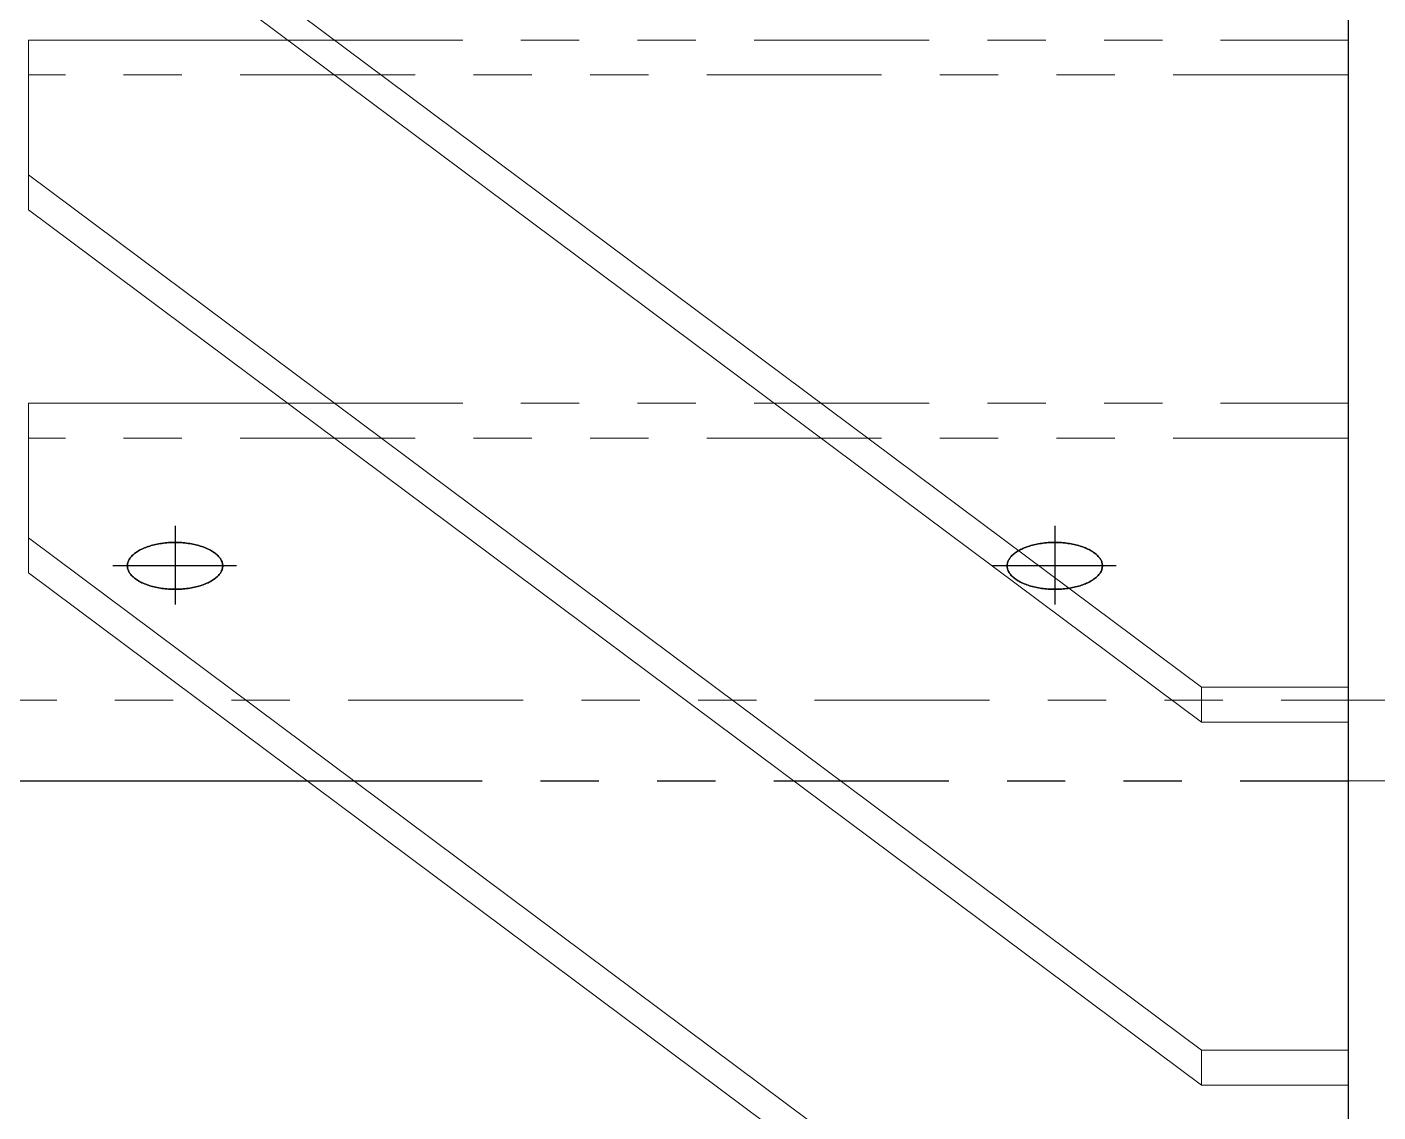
# Model space of a CAD drawing. Header units: millimetres. Extents: x -1604 to 1596, y -1101 to 1107.
# Drawn here: x -1511.6 to -1327.3, y -248.8 to -100.9 of the extents above; entities that cross this region are included whole.
import ezdxf

# ---------------------------------------------------------------- set-up
doc = ezdxf.new("R2010")
doc.units = ezdxf.units.MM
doc.header["$LTSCALE"] = 8
for name, pattern in [('CENTER', [5.716318, 2.485356, -1.242678, 0.745607, -1.242678]), ('DIVIDE', [7.953138, 2.982427, -0.994142, 0.994142, -0.994142, 0.994142, -0.994142]), ('PHANTOM', [7.704603, 2.485356, -1.242678, 0.745607, -1.242678, 0.745607, -1.242678])]:
    doc.linetypes.add(name, pattern=pattern)

# ---------------------------------------------------------------- blocks, each defined once
blk = doc.blocks.new('DC_GROUP_23')
at = {"color": 4, "linetype": 'CENTER'}
for p, q in [((-1371.38, -168.93), (-1371.38, -179.62)), ((-1363, -174.38), (-1379.85, -174.38))]:
    blk.add_line(p, q, dxfattribs=at)
at = {"color": 4, "linetype": 'PHANTOM'}
for p, q in [((-1371.38, -168.93), (-1371.38, -179.62)), ((-1373.81, -171.41), (-1373.6, -171.37)), ((-1373.6, -171.37), (-1373.81, -171.41)), ((-1373.6, -171.37), (-1373.38, -171.34)), ((-1373.38, -171.34), (-1373.6, -171.37)), ((-1373.38, -171.34), (-1373.17, -171.31)), ((-1373.17, -171.31), (-1373.38, -171.34)), ((-1373.17, -171.31), (-1372.95, -171.28)), ((-1372.95, -171.28), (-1373.17, -171.31)), ((-1372.95, -171.28), (-1372.73, -171.25)), ((-1372.73, -171.25), (-1372.95, -171.28)), ((-1372.73, -171.25), (-1372.5, -171.23)), ((-1372.5, -171.23), (-1372.73, -171.25)), ((-1372.5, -171.23), (-1372.28, -171.21)), ((-1372.28, -171.21), (-1372.5, -171.23)), ((-1372.28, -171.21), (-1372.06, -171.2)), ((-1372.06, -171.2), (-1372.28, -171.21)), ((-1372.06, -171.2), (-1371.83, -171.19)), ((-1371.83, -171.19), (-1372.06, -171.2)), ((-1371.83, -171.19), (-1371.6, -171.18)), ((-1371.6, -171.18), (-1371.83, -171.19)), ((-1371.6, -171.18), (-1371.38, -171.18)), ((-1371.38, -171.18), (-1371.6, -171.18)), ((-1371.38, -171.18), (-1371.15, -171.18)), ((-1371.15, -171.18), (-1371.38, -171.18)), ((-1371.15, -171.18), (-1370.92, -171.19)), ((-1370.92, -171.19), (-1371.15, -171.18)), ((-1370.92, -171.19), (-1370.7, -171.2)), ((-1370.7, -171.2), (-1370.92, -171.19)), ((-1370.7, -171.2), (-1370.47, -171.21)), ((-1370.47, -171.21), (-1370.7, -171.2)), ((-1370.47, -171.21), (-1370.25, -171.23)), ((-1370.25, -171.23), (-1370.47, -171.21)), ((-1370.25, -171.23), (-1370.02, -171.25)), ((-1370.02, -171.25), (-1370.25, -171.23)), ((-1370.02, -171.25), (-1369.8, -171.28)), ((-1369.8, -171.28), (-1370.02, -171.25)), ((-1369.8, -171.28), (-1369.58, -171.31)), ((-1369.58, -171.31), (-1369.8, -171.28)), ((-1369.58, -171.31), (-1369.37, -171.34)), ((-1369.37, -171.34), (-1369.58, -171.31)), ((-1369.37, -171.34), (-1369.15, -171.37)), ((-1369.15, -171.37), (-1369.37, -171.34)), ((-1369.15, -171.37), (-1368.94, -171.41)), ((-1368.94, -171.41), (-1369.15, -171.37)), ((-1377.48, -173.28), (-1377.4, -173.18)), ((-1377.4, -173.18), (-1377.48, -173.28)), ((-1377.4, -173.18), (-1377.31, -173.08)), ((-1377.31, -173.08), (-1377.4, -173.18)), ((-1377.31, -173.08), (-1377.22, -172.98)), ((-1377.22, -172.98), (-1377.31, -173.08)), ((-1377.22, -172.98), (-1377.11, -172.88)), ((-1377.11, -172.88), (-1377.22, -172.98)), ((-1377.11, -172.88), (-1377, -172.78)), ((-1377, -172.78), (-1377.11, -172.88)), ((-1377, -172.78), (-1376.89, -172.68)), ((-1376.89, -172.68), (-1377, -172.78)), ((-1376.89, -172.68), (-1376.76, -172.59)), ((-1376.76, -172.59), (-1376.89, -172.68)), ((-1376.76, -172.59), (-1376.63, -172.5)), ((-1376.63, -172.5), (-1376.76, -172.59)), ((-1376.63, -172.5), (-1376.5, -172.41)), ((-1376.5, -172.41), (-1376.63, -172.5)), ((-1376.5, -172.41), (-1376.36, -172.32)), ((-1376.36, -172.32), (-1376.5, -172.41)), ((-1376.36, -172.32), (-1376.21, -172.24)), ((-1376.21, -172.24), (-1376.36, -172.32)), ((-1376.21, -172.24), (-1376.05, -172.16)), ((-1376.05, -172.16), (-1376.21, -172.24)), ((-1376.05, -172.16), (-1375.89, -172.08)), ((-1375.89, -172.08), (-1376.05, -172.16)), ((-1375.89, -172.08), (-1375.73, -172)), ((-1375.73, -172), (-1375.89, -172.08)), ((-1375.73, -172), (-1375.55, -171.93)), ((-1375.55, -171.93), (-1375.73, -172)), ((-1375.55, -171.93), (-1375.38, -171.86)), ((-1375.38, -171.86), (-1375.55, -171.93)), ((-1375.38, -171.86), (-1375.2, -171.79)), ((-1375.2, -171.79), (-1375.38, -171.86)), ((-1375.2, -171.79), (-1375.01, -171.73)), ((-1375.01, -171.73), (-1375.2, -171.79)), ((-1375.01, -171.73), (-1374.82, -171.67)), ((-1374.82, -171.67), (-1375.01, -171.73)), ((-1374.82, -171.67), (-1374.63, -171.61)), ((-1374.63, -171.61), (-1374.82, -171.67)), ((-1374.63, -171.61), (-1374.43, -171.56)), ((-1374.43, -171.56), (-1374.63, -171.61)), ((-1374.43, -171.56), (-1374.23, -171.51)), ((-1374.23, -171.51), (-1374.43, -171.56)), ((-1374.23, -171.51), (-1374.02, -171.46)), ((-1374.02, -171.46), (-1374.23, -171.51)), ((-1374.02, -171.46), (-1373.81, -171.41)), ((-1373.81, -171.41), (-1374.02, -171.46)), ((-1368.94, -171.41), (-1368.73, -171.46)), ((-1368.73, -171.46), (-1368.94, -171.41)), ((-1368.73, -171.46), (-1368.53, -171.51)), ((-1368.53, -171.51), (-1368.73, -171.46)), ((-1368.53, -171.51), (-1368.32, -171.56)), ((-1368.32, -171.56), (-1368.53, -171.51)), ((-1368.32, -171.56), (-1368.13, -171.61)), ((-1368.13, -171.61), (-1368.32, -171.56)), ((-1368.13, -171.61), (-1367.93, -171.67)), ((-1367.93, -171.67), (-1368.13, -171.61)), ((-1367.93, -171.67), (-1367.74, -171.73)), ((-1367.74, -171.73), (-1367.93, -171.67)), ((-1367.74, -171.73), (-1367.56, -171.79)), ((-1367.56, -171.79), (-1367.74, -171.73)), ((-1367.56, -171.79), (-1367.37, -171.86)), ((-1367.37, -171.86), (-1367.56, -171.79)), ((-1367.37, -171.86), (-1367.2, -171.93)), ((-1367.2, -171.93), (-1367.37, -171.86)), ((-1367.2, -171.93), (-1367.03, -172)), ((-1367.03, -172), (-1367.2, -171.93)), ((-1367.03, -172), (-1366.86, -172.08)), ((-1366.86, -172.08), (-1367.03, -172)), ((-1366.86, -172.08), (-1366.7, -172.16)), ((-1366.7, -172.16), (-1366.86, -172.08)), ((-1366.7, -172.16), (-1366.55, -172.24)), ((-1366.55, -172.24), (-1366.7, -172.16)), ((-1366.55, -172.24), (-1366.4, -172.32)), ((-1366.4, -172.32), (-1366.55, -172.24)), ((-1366.4, -172.32), (-1366.25, -172.41)), ((-1366.25, -172.41), (-1366.4, -172.32)), ((-1366.25, -172.41), (-1366.12, -172.5)), ((-1366.12, -172.5), (-1366.25, -172.41)), ((-1366.12, -172.5), (-1365.99, -172.59)), ((-1365.99, -172.59), (-1366.12, -172.5)), ((-1365.99, -172.59), (-1365.86, -172.68)), ((-1365.86, -172.68), (-1365.99, -172.59)), ((-1365.86, -172.68), (-1365.75, -172.78)), ((-1365.75, -172.78), (-1365.86, -172.68)), ((-1365.75, -172.78), (-1365.64, -172.88)), ((-1365.64, -172.88), (-1365.75, -172.78)), ((-1365.64, -172.88), (-1365.53, -172.98)), ((-1365.53, -172.98), (-1365.64, -172.88)), ((-1365.53, -172.98), (-1365.44, -173.08)), ((-1365.44, -173.08), (-1365.53, -172.98)), ((-1365.44, -173.08), (-1365.35, -173.18)), ((-1365.35, -173.18), (-1365.44, -173.08)), ((-1365.35, -173.18), (-1365.27, -173.28)), ((-1365.27, -173.28), (-1365.35, -173.18)), ((-1377.88, -174.38), (-1377.87, -174.27)), ((-1377.87, -174.27), (-1377.88, -174.38)), ((-1377.86, -174.6), (-1377.88, -174.38)), ((-1377.88, -174.38), (-1377.87, -174.49)), ((-1377.87, -174.27), (-1377.86, -174.15)), ((-1377.86, -174.15), (-1377.87, -174.27)), ((-1377.87, -174.49), (-1377.86, -174.6)), ((-1377.86, -174.15), (-1377.84, -174.04)), ((-1377.84, -174.04), (-1377.86, -174.15)), ((-1377.84, -174.71), (-1377.86, -174.6)), ((-1377.86, -174.6), (-1377.84, -174.71)), ((-1377.84, -174.04), (-1377.81, -173.93)), ((-1377.81, -173.93), (-1377.84, -174.04)), ((-1377.81, -174.82), (-1377.84, -174.71)), ((-1377.84, -174.71), (-1377.81, -174.82)), ((-1377.81, -173.93), (-1377.78, -173.82)), ((-1377.78, -173.82), (-1377.81, -173.93)), ((-1377.78, -174.93), (-1377.81, -174.82)), ((-1377.81, -174.82), (-1377.78, -174.93)), ((-1377.78, -173.82), (-1377.73, -173.71)), ((-1377.73, -173.71), (-1377.78, -173.82)), ((-1377.73, -175.04), (-1377.78, -174.93)), ((-1377.78, -174.93), (-1377.73, -175.04)), ((-1377.73, -173.71), (-1377.68, -173.6)), ((-1377.68, -173.6), (-1377.73, -173.71)), ((-1377.68, -175.15), (-1377.73, -175.04)), ((-1377.73, -175.04), (-1377.68, -175.15)), ((-1377.68, -173.6), (-1377.62, -173.5)), ((-1377.62, -173.5), (-1377.68, -173.6)), ((-1377.62, -173.5), (-1377.56, -173.39)), ((-1377.56, -173.39), (-1377.62, -173.5)), ((-1377.56, -173.39), (-1377.48, -173.28)), ((-1377.48, -173.28), (-1377.56, -173.39)), ((-1365.27, -173.28), (-1365.19, -173.39)), ((-1365.19, -173.39), (-1365.27, -173.28)), ((-1365.19, -173.39), (-1365.13, -173.5)), ((-1365.13, -173.5), (-1365.19, -173.39)), ((-1365.13, -173.5), (-1365.07, -173.6)), ((-1365.07, -173.6), (-1365.13, -173.5)), ((-1365.07, -173.6), (-1365.02, -173.71)), ((-1365.02, -173.71), (-1365.07, -173.6)), ((-1365.02, -175.04), (-1365.07, -175.15)), ((-1365.07, -175.15), (-1365.02, -175.04)), ((-1365.02, -173.71), (-1364.97, -173.82)), ((-1364.97, -173.82), (-1365.02, -173.71)), ((-1364.97, -174.93), (-1365.02, -175.04)), ((-1365.02, -175.04), (-1364.97, -174.93)), ((-1364.97, -173.82), (-1364.94, -173.93)), ((-1364.94, -173.93), (-1364.97, -173.82)), ((-1364.94, -174.82), (-1364.97, -174.93)), ((-1364.97, -174.93), (-1364.94, -174.82)), ((-1364.94, -173.93), (-1364.91, -174.04)), ((-1364.91, -174.04), (-1364.94, -173.93)), ((-1364.91, -174.71), (-1364.94, -174.82)), ((-1364.94, -174.82), (-1364.91, -174.71)), ((-1364.91, -174.04), (-1364.89, -174.15)), ((-1364.89, -174.15), (-1364.91, -174.04)), ((-1364.89, -174.6), (-1364.91, -174.71)), ((-1364.91, -174.71), (-1364.89, -174.6)), ((-1364.89, -174.15), (-1364.88, -174.27)), ((-1364.88, -174.27), (-1364.89, -174.15)), ((-1364.89, -174.6), (-1364.88, -174.38)), ((-1364.88, -174.49), (-1364.89, -174.6)), ((-1364.88, -174.27), (-1364.88, -174.38)), ((-1364.88, -174.38), (-1364.88, -174.27)), ((-1364.88, -174.38), (-1364.88, -174.49)), ((-1377.62, -175.26), (-1377.68, -175.15)), ((-1377.68, -175.15), (-1377.62, -175.26)), ((-1377.56, -175.36), (-1377.62, -175.26)), ((-1377.62, -175.26), (-1377.56, -175.36)), ((-1377.48, -175.47), (-1377.56, -175.36)), ((-1377.56, -175.36), (-1377.48, -175.47)), ((-1377.4, -175.57), (-1377.48, -175.47)), ((-1377.48, -175.47), (-1377.4, -175.57)), ((-1377.31, -175.68), (-1377.4, -175.57)), ((-1377.4, -175.57), (-1377.31, -175.68)), ((-1377.22, -175.78), (-1377.31, -175.68)), ((-1377.31, -175.68), (-1377.22, -175.78)), ((-1377.11, -175.88), (-1377.22, -175.78)), ((-1377.22, -175.78), (-1377.11, -175.88)), ((-1377, -175.97), (-1377.11, -175.88)), ((-1377.11, -175.88), (-1377, -175.97)), ((-1376.89, -176.07), (-1377, -175.97)), ((-1377, -175.97), (-1376.89, -176.07)), ((-1376.76, -176.16), (-1376.89, -176.07)), ((-1376.89, -176.07), (-1376.76, -176.16)), ((-1376.63, -176.25), (-1376.76, -176.16)), ((-1376.76, -176.16), (-1376.63, -176.25)), ((-1376.5, -176.34), (-1376.63, -176.25)), ((-1376.63, -176.25), (-1376.5, -176.34)), ((-1376.36, -176.43), (-1376.5, -176.34)), ((-1376.5, -176.34), (-1376.36, -176.43)), ((-1376.21, -176.51), (-1376.36, -176.43)), ((-1376.36, -176.43), (-1376.21, -176.51)), ((-1376.05, -176.6), (-1376.21, -176.51)), ((-1376.21, -176.51), (-1376.05, -176.6)), ((-1375.89, -176.67), (-1376.05, -176.6)), ((-1376.05, -176.6), (-1375.89, -176.67)), ((-1375.73, -176.75), (-1375.89, -176.67)), ((-1375.89, -176.67), (-1375.73, -176.75)), ((-1375.55, -176.82), (-1375.73, -176.75)), ((-1375.73, -176.75), (-1375.55, -176.82)), ((-1375.38, -176.89), (-1375.55, -176.82)), ((-1375.55, -176.82), (-1375.38, -176.89)), ((-1375.2, -176.96), (-1375.38, -176.89)), ((-1375.38, -176.89), (-1375.2, -176.96)), ((-1367.37, -176.89), (-1367.56, -176.96)), ((-1367.56, -176.96), (-1367.37, -176.89)), ((-1367.2, -176.82), (-1367.37, -176.89)), ((-1367.37, -176.89), (-1367.2, -176.82)), ((-1367.03, -176.75), (-1367.2, -176.82)), ((-1367.2, -176.82), (-1367.03, -176.75)), ((-1366.86, -176.67), (-1367.03, -176.75)), ((-1367.03, -176.75), (-1366.86, -176.67)), ((-1366.7, -176.6), (-1366.86, -176.67)), ((-1366.86, -176.67), (-1366.7, -176.6)), ((-1366.55, -176.51), (-1366.7, -176.6)), ((-1366.7, -176.6), (-1366.55, -176.51)), ((-1366.4, -176.43), (-1366.55, -176.51)), ((-1366.55, -176.51), (-1366.4, -176.43)), ((-1366.25, -176.34), (-1366.4, -176.43)), ((-1366.4, -176.43), (-1366.25, -176.34)), ((-1366.12, -176.25), (-1366.25, -176.34)), ((-1366.25, -176.34), (-1366.12, -176.25)), ((-1365.99, -176.16), (-1366.12, -176.25)), ((-1366.12, -176.25), (-1365.99, -176.16)), ((-1365.86, -176.07), (-1365.99, -176.16)), ((-1365.99, -176.16), (-1365.86, -176.07)), ((-1365.75, -175.97), (-1365.86, -176.07)), ((-1365.86, -176.07), (-1365.75, -175.97)), ((-1365.64, -175.88), (-1365.75, -175.97)), ((-1365.75, -175.97), (-1365.64, -175.88)), ((-1365.53, -175.78), (-1365.64, -175.88)), ((-1365.64, -175.88), (-1365.53, -175.78)), ((-1365.44, -175.68), (-1365.53, -175.78)), ((-1365.53, -175.78), (-1365.44, -175.68)), ((-1365.35, -175.57), (-1365.44, -175.68)), ((-1365.44, -175.68), (-1365.35, -175.57)), ((-1365.27, -175.47), (-1365.35, -175.57)), ((-1365.35, -175.57), (-1365.27, -175.47)), ((-1365.19, -175.36), (-1365.27, -175.47)), ((-1365.27, -175.47), (-1365.19, -175.36)), ((-1365.13, -175.26), (-1365.19, -175.36)), ((-1365.19, -175.36), (-1365.13, -175.26)), ((-1365.07, -175.15), (-1365.13, -175.26)), ((-1365.13, -175.26), (-1365.07, -175.15)), ((-1375.01, -177.02), (-1375.2, -176.96)), ((-1375.2, -176.96), (-1375.01, -177.02)), ((-1374.82, -177.09), (-1375.01, -177.02)), ((-1375.01, -177.02), (-1374.82, -177.09)), ((-1374.63, -177.14), (-1374.82, -177.09)), ((-1374.82, -177.09), (-1374.63, -177.14)), ((-1374.43, -177.2), (-1374.63, -177.14)), ((-1374.63, -177.14), (-1374.43, -177.2)), ((-1374.23, -177.25), (-1374.43, -177.2)), ((-1374.43, -177.2), (-1374.23, -177.25)), ((-1374.02, -177.29), (-1374.23, -177.25)), ((-1374.23, -177.25), (-1374.02, -177.29)), ((-1373.81, -177.34), (-1374.02, -177.29)), ((-1374.02, -177.29), (-1373.81, -177.34)), ((-1373.6, -177.38), (-1373.81, -177.34)), ((-1373.81, -177.34), (-1373.6, -177.38)), ((-1373.38, -177.41), (-1373.6, -177.38)), ((-1373.6, -177.38), (-1373.38, -177.41)), ((-1373.17, -177.45), (-1373.38, -177.41)), ((-1373.38, -177.41), (-1373.17, -177.45)), ((-1372.95, -177.48), (-1373.17, -177.45)), ((-1373.17, -177.45), (-1372.95, -177.48)), ((-1372.73, -177.5), (-1372.95, -177.48)), ((-1372.95, -177.48), (-1372.73, -177.5)), ((-1372.5, -177.52), (-1372.73, -177.5)), ((-1372.73, -177.5), (-1372.5, -177.52)), ((-1372.28, -177.54), (-1372.5, -177.52)), ((-1372.5, -177.52), (-1372.28, -177.54)), ((-1372.06, -177.55), (-1372.28, -177.54)), ((-1372.28, -177.54), (-1372.06, -177.55)), ((-1371.83, -177.56), (-1372.06, -177.55)), ((-1372.06, -177.55), (-1371.83, -177.56)), ((-1371.6, -177.57), (-1371.83, -177.56)), ((-1371.83, -177.56), (-1371.6, -177.57)), ((-1371.38, -177.57), (-1371.6, -177.57)), ((-1371.6, -177.57), (-1371.38, -177.57)), ((-1371.15, -177.57), (-1371.38, -177.57)), ((-1371.38, -177.57), (-1371.15, -177.57)), ((-1370.92, -177.56), (-1371.15, -177.57)), ((-1371.15, -177.57), (-1370.92, -177.56)), ((-1370.7, -177.55), (-1370.92, -177.56)), ((-1370.92, -177.56), (-1370.7, -177.55)), ((-1370.47, -177.54), (-1370.7, -177.55)), ((-1370.7, -177.55), (-1370.47, -177.54)), ((-1370.25, -177.52), (-1370.47, -177.54)), ((-1370.47, -177.54), (-1370.25, -177.52)), ((-1370.02, -177.5), (-1370.25, -177.52)), ((-1370.25, -177.52), (-1370.02, -177.5)), ((-1369.8, -177.48), (-1370.02, -177.5)), ((-1370.02, -177.5), (-1369.8, -177.48)), ((-1369.58, -177.45), (-1369.8, -177.48)), ((-1369.8, -177.48), (-1369.58, -177.45)), ((-1369.37, -177.41), (-1369.58, -177.45)), ((-1369.58, -177.45), (-1369.37, -177.41)), ((-1369.15, -177.38), (-1369.37, -177.41)), ((-1369.37, -177.41), (-1369.15, -177.38)), ((-1368.94, -177.34), (-1369.15, -177.38)), ((-1369.15, -177.38), (-1368.94, -177.34)), ((-1368.73, -177.29), (-1368.94, -177.34)), ((-1368.94, -177.34), (-1368.73, -177.29)), ((-1368.53, -177.25), (-1368.73, -177.29)), ((-1368.73, -177.29), (-1368.53, -177.25)), ((-1368.32, -177.2), (-1368.53, -177.25)), ((-1368.53, -177.25), (-1368.32, -177.2)), ((-1368.13, -177.14), (-1368.32, -177.2)), ((-1368.32, -177.2), (-1368.13, -177.14)), ((-1367.93, -177.09), (-1368.13, -177.14)), ((-1368.13, -177.14), (-1367.93, -177.09)), ((-1367.74, -177.02), (-1367.93, -177.09)), ((-1367.93, -177.09), (-1367.74, -177.02)), ((-1367.56, -176.96), (-1367.74, -177.02)), ((-1367.74, -177.02), (-1367.56, -176.96))]:
    blk.add_line(p, q, dxfattribs=at)
blk = doc.blocks.new('DC_GROUP_24')
at = {"color": 4, "linetype": 'CENTER'}
for p, q in [((-1491.38, -168.93), (-1491.38, -179.62)), ((-1483, -174.38), (-1499.85, -174.38))]:
    blk.add_line(p, q, dxfattribs=at)
at = {"color": 4, "linetype": 'PHANTOM'}
for p, q in [((-1491.38, -168.93), (-1491.38, -179.62)), ((-1493.81, -171.41), (-1493.6, -171.37)), ((-1493.6, -171.37), (-1493.81, -171.41)), ((-1493.6, -171.37), (-1493.38, -171.34)), ((-1493.38, -171.34), (-1493.6, -171.37)), ((-1493.38, -171.34), (-1493.17, -171.31)), ((-1493.17, -171.31), (-1493.38, -171.34)), ((-1493.17, -171.31), (-1492.95, -171.28)), ((-1492.95, -171.28), (-1493.17, -171.31)), ((-1492.95, -171.28), (-1492.73, -171.25)), ((-1492.73, -171.25), (-1492.95, -171.28)), ((-1492.73, -171.25), (-1492.5, -171.23)), ((-1492.5, -171.23), (-1492.73, -171.25)), ((-1492.5, -171.23), (-1492.28, -171.21)), ((-1492.28, -171.21), (-1492.5, -171.23)), ((-1492.28, -171.21), (-1492.06, -171.2)), ((-1492.06, -171.2), (-1492.28, -171.21)), ((-1492.06, -171.2), (-1491.83, -171.19)), ((-1491.83, -171.19), (-1492.06, -171.2)), ((-1491.83, -171.19), (-1491.6, -171.18)), ((-1491.6, -171.18), (-1491.83, -171.19)), ((-1491.6, -171.18), (-1491.38, -171.18)), ((-1491.38, -171.18), (-1491.6, -171.18)), ((-1491.38, -171.18), (-1491.15, -171.18)), ((-1491.15, -171.18), (-1491.38, -171.18)), ((-1491.15, -171.18), (-1490.92, -171.19)), ((-1490.92, -171.19), (-1491.15, -171.18)), ((-1490.92, -171.19), (-1490.7, -171.2)), ((-1490.7, -171.2), (-1490.92, -171.19)), ((-1490.7, -171.2), (-1490.47, -171.21)), ((-1490.47, -171.21), (-1490.7, -171.2)), ((-1490.47, -171.21), (-1490.25, -171.23)), ((-1490.25, -171.23), (-1490.47, -171.21)), ((-1490.25, -171.23), (-1490.02, -171.25)), ((-1490.02, -171.25), (-1490.25, -171.23)), ((-1490.02, -171.25), (-1489.8, -171.28)), ((-1489.8, -171.28), (-1490.02, -171.25)), ((-1489.8, -171.28), (-1489.58, -171.31)), ((-1489.58, -171.31), (-1489.8, -171.28)), ((-1489.58, -171.31), (-1489.37, -171.34)), ((-1489.37, -171.34), (-1489.58, -171.31)), ((-1489.37, -171.34), (-1489.15, -171.37)), ((-1489.15, -171.37), (-1489.37, -171.34)), ((-1489.15, -171.37), (-1488.94, -171.41)), ((-1488.94, -171.41), (-1489.15, -171.37)), ((-1497.48, -173.28), (-1497.4, -173.18)), ((-1497.4, -173.18), (-1497.48, -173.28)), ((-1497.4, -173.18), (-1497.31, -173.08)), ((-1497.31, -173.08), (-1497.4, -173.18)), ((-1497.31, -173.08), (-1497.22, -172.98)), ((-1497.22, -172.98), (-1497.31, -173.08)), ((-1497.22, -172.98), (-1497.11, -172.88)), ((-1497.11, -172.88), (-1497.22, -172.98)), ((-1497.11, -172.88), (-1497, -172.78)), ((-1497, -172.78), (-1497.11, -172.88)), ((-1497, -172.78), (-1496.89, -172.68)), ((-1496.89, -172.68), (-1497, -172.78)), ((-1496.89, -172.68), (-1496.76, -172.59)), ((-1496.76, -172.59), (-1496.89, -172.68)), ((-1496.76, -172.59), (-1496.63, -172.5)), ((-1496.63, -172.5), (-1496.76, -172.59)), ((-1496.63, -172.5), (-1496.5, -172.41)), ((-1496.5, -172.41), (-1496.63, -172.5)), ((-1496.5, -172.41), (-1496.36, -172.32)), ((-1496.36, -172.32), (-1496.5, -172.41)), ((-1496.36, -172.32), (-1496.21, -172.24)), ((-1496.21, -172.24), (-1496.36, -172.32)), ((-1496.21, -172.24), (-1496.05, -172.16)), ((-1496.05, -172.16), (-1496.21, -172.24)), ((-1496.05, -172.16), (-1495.89, -172.08)), ((-1495.89, -172.08), (-1496.05, -172.16)), ((-1495.89, -172.08), (-1495.73, -172)), ((-1495.73, -172), (-1495.89, -172.08)), ((-1495.73, -172), (-1495.55, -171.93)), ((-1495.55, -171.93), (-1495.73, -172)), ((-1495.55, -171.93), (-1495.38, -171.86)), ((-1495.38, -171.86), (-1495.55, -171.93)), ((-1495.38, -171.86), (-1495.2, -171.79)), ((-1495.2, -171.79), (-1495.38, -171.86)), ((-1495.2, -171.79), (-1495.01, -171.73)), ((-1495.01, -171.73), (-1495.2, -171.79)), ((-1495.01, -171.73), (-1494.82, -171.67)), ((-1494.82, -171.67), (-1495.01, -171.73)), ((-1494.82, -171.67), (-1494.63, -171.61)), ((-1494.63, -171.61), (-1494.82, -171.67)), ((-1494.63, -171.61), (-1494.43, -171.56)), ((-1494.43, -171.56), (-1494.63, -171.61)), ((-1494.43, -171.56), (-1494.23, -171.51)), ((-1494.23, -171.51), (-1494.43, -171.56)), ((-1494.23, -171.51), (-1494.02, -171.46)), ((-1494.02, -171.46), (-1494.23, -171.51)), ((-1494.02, -171.46), (-1493.81, -171.41)), ((-1493.81, -171.41), (-1494.02, -171.46)), ((-1488.94, -171.41), (-1488.73, -171.46)), ((-1488.73, -171.46), (-1488.94, -171.41)), ((-1488.73, -171.46), (-1488.53, -171.51)), ((-1488.53, -171.51), (-1488.73, -171.46)), ((-1488.53, -171.51), (-1488.32, -171.56)), ((-1488.32, -171.56), (-1488.53, -171.51)), ((-1488.32, -171.56), (-1488.13, -171.61)), ((-1488.13, -171.61), (-1488.32, -171.56)), ((-1488.13, -171.61), (-1487.93, -171.67)), ((-1487.93, -171.67), (-1488.13, -171.61)), ((-1487.93, -171.67), (-1487.74, -171.73)), ((-1487.74, -171.73), (-1487.93, -171.67)), ((-1487.74, -171.73), (-1487.56, -171.79)), ((-1487.56, -171.79), (-1487.74, -171.73)), ((-1487.56, -171.79), (-1487.37, -171.86)), ((-1487.37, -171.86), (-1487.56, -171.79)), ((-1487.37, -171.86), (-1487.2, -171.93)), ((-1487.2, -171.93), (-1487.37, -171.86)), ((-1487.2, -171.93), (-1487.03, -172)), ((-1487.03, -172), (-1487.2, -171.93)), ((-1487.03, -172), (-1486.86, -172.08)), ((-1486.86, -172.08), (-1487.03, -172)), ((-1486.86, -172.08), (-1486.7, -172.16)), ((-1486.7, -172.16), (-1486.86, -172.08)), ((-1486.7, -172.16), (-1486.55, -172.24)), ((-1486.55, -172.24), (-1486.7, -172.16)), ((-1486.55, -172.24), (-1486.4, -172.32)), ((-1486.4, -172.32), (-1486.55, -172.24)), ((-1486.4, -172.32), (-1486.25, -172.41)), ((-1486.25, -172.41), (-1486.4, -172.32)), ((-1486.25, -172.41), (-1486.12, -172.5)), ((-1486.12, -172.5), (-1486.25, -172.41)), ((-1486.12, -172.5), (-1485.99, -172.59)), ((-1485.99, -172.59), (-1486.12, -172.5)), ((-1485.99, -172.59), (-1485.86, -172.68)), ((-1485.86, -172.68), (-1485.99, -172.59)), ((-1485.86, -172.68), (-1485.75, -172.78)), ((-1485.75, -172.78), (-1485.86, -172.68)), ((-1485.75, -172.78), (-1485.64, -172.88)), ((-1485.64, -172.88), (-1485.75, -172.78)), ((-1485.64, -172.88), (-1485.53, -172.98)), ((-1485.53, -172.98), (-1485.64, -172.88)), ((-1485.53, -172.98), (-1485.44, -173.08)), ((-1485.44, -173.08), (-1485.53, -172.98)), ((-1485.44, -173.08), (-1485.35, -173.18)), ((-1485.35, -173.18), (-1485.44, -173.08)), ((-1485.35, -173.18), (-1485.27, -173.28)), ((-1485.27, -173.28), (-1485.35, -173.18)), ((-1497.88, -174.38), (-1497.87, -174.27)), ((-1497.87, -174.27), (-1497.88, -174.38)), ((-1497.86, -174.6), (-1497.88, -174.38)), ((-1497.88, -174.38), (-1497.87, -174.49)), ((-1497.87, -174.27), (-1497.86, -174.15)), ((-1497.86, -174.15), (-1497.87, -174.27)), ((-1497.87, -174.49), (-1497.86, -174.6)), ((-1497.86, -174.15), (-1497.84, -174.04)), ((-1497.84, -174.04), (-1497.86, -174.15)), ((-1497.84, -174.71), (-1497.86, -174.6)), ((-1497.86, -174.6), (-1497.84, -174.71)), ((-1497.84, -174.04), (-1497.81, -173.93)), ((-1497.81, -173.93), (-1497.84, -174.04)), ((-1497.81, -174.82), (-1497.84, -174.71)), ((-1497.84, -174.71), (-1497.81, -174.82)), ((-1497.81, -173.93), (-1497.78, -173.82)), ((-1497.78, -173.82), (-1497.81, -173.93)), ((-1497.78, -174.93), (-1497.81, -174.82)), ((-1497.81, -174.82), (-1497.78, -174.93)), ((-1497.78, -173.82), (-1497.73, -173.71)), ((-1497.73, -173.71), (-1497.78, -173.82)), ((-1497.73, -175.04), (-1497.78, -174.93)), ((-1497.78, -174.93), (-1497.73, -175.04)), ((-1497.73, -173.71), (-1497.68, -173.6)), ((-1497.68, -173.6), (-1497.73, -173.71)), ((-1497.68, -175.15), (-1497.73, -175.04)), ((-1497.73, -175.04), (-1497.68, -175.15)), ((-1497.68, -173.6), (-1497.62, -173.5)), ((-1497.62, -173.5), (-1497.68, -173.6)), ((-1497.62, -173.5), (-1497.56, -173.39)), ((-1497.56, -173.39), (-1497.62, -173.5)), ((-1497.56, -173.39), (-1497.48, -173.28)), ((-1497.48, -173.28), (-1497.56, -173.39)), ((-1485.27, -173.28), (-1485.19, -173.39)), ((-1485.19, -173.39), (-1485.27, -173.28)), ((-1485.19, -173.39), (-1485.13, -173.5)), ((-1485.13, -173.5), (-1485.19, -173.39)), ((-1485.13, -173.5), (-1485.07, -173.6)), ((-1485.07, -173.6), (-1485.13, -173.5)), ((-1485.07, -173.6), (-1485.02, -173.71)), ((-1485.02, -173.71), (-1485.07, -173.6)), ((-1485.02, -175.04), (-1485.07, -175.15)), ((-1485.07, -175.15), (-1485.02, -175.04)), ((-1485.02, -173.71), (-1484.97, -173.82)), ((-1484.97, -173.82), (-1485.02, -173.71)), ((-1484.97, -174.93), (-1485.02, -175.04)), ((-1485.02, -175.04), (-1484.97, -174.93)), ((-1484.97, -173.82), (-1484.94, -173.93)), ((-1484.94, -173.93), (-1484.97, -173.82)), ((-1484.94, -174.82), (-1484.97, -174.93)), ((-1484.97, -174.93), (-1484.94, -174.82)), ((-1484.94, -173.93), (-1484.91, -174.04)), ((-1484.91, -174.04), (-1484.94, -173.93)), ((-1484.91, -174.71), (-1484.94, -174.82)), ((-1484.94, -174.82), (-1484.91, -174.71)), ((-1484.91, -174.04), (-1484.89, -174.15)), ((-1484.89, -174.15), (-1484.91, -174.04)), ((-1484.89, -174.6), (-1484.91, -174.71)), ((-1484.91, -174.71), (-1484.89, -174.6)), ((-1484.89, -174.15), (-1484.88, -174.27)), ((-1484.88, -174.27), (-1484.89, -174.15)), ((-1484.89, -174.6), (-1484.88, -174.38)), ((-1484.88, -174.49), (-1484.89, -174.6)), ((-1484.88, -174.27), (-1484.88, -174.38)), ((-1484.88, -174.38), (-1484.88, -174.27)), ((-1484.88, -174.38), (-1484.88, -174.49)), ((-1497.62, -175.26), (-1497.68, -175.15)), ((-1497.68, -175.15), (-1497.62, -175.26)), ((-1497.56, -175.36), (-1497.62, -175.26)), ((-1497.62, -175.26), (-1497.56, -175.36)), ((-1497.48, -175.47), (-1497.56, -175.36)), ((-1497.56, -175.36), (-1497.48, -175.47)), ((-1497.4, -175.57), (-1497.48, -175.47)), ((-1497.48, -175.47), (-1497.4, -175.57)), ((-1497.31, -175.68), (-1497.4, -175.57)), ((-1497.4, -175.57), (-1497.31, -175.68)), ((-1497.22, -175.78), (-1497.31, -175.68)), ((-1497.31, -175.68), (-1497.22, -175.78)), ((-1497.11, -175.88), (-1497.22, -175.78)), ((-1497.22, -175.78), (-1497.11, -175.88)), ((-1497, -175.97), (-1497.11, -175.88)), ((-1497.11, -175.88), (-1497, -175.97)), ((-1496.89, -176.07), (-1497, -175.97)), ((-1497, -175.97), (-1496.89, -176.07)), ((-1496.76, -176.16), (-1496.89, -176.07)), ((-1496.89, -176.07), (-1496.76, -176.16)), ((-1496.63, -176.25), (-1496.76, -176.16)), ((-1496.76, -176.16), (-1496.63, -176.25)), ((-1496.5, -176.34), (-1496.63, -176.25)), ((-1496.63, -176.25), (-1496.5, -176.34)), ((-1496.36, -176.43), (-1496.5, -176.34)), ((-1496.5, -176.34), (-1496.36, -176.43)), ((-1496.21, -176.51), (-1496.36, -176.43)), ((-1496.36, -176.43), (-1496.21, -176.51)), ((-1496.05, -176.6), (-1496.21, -176.51)), ((-1496.21, -176.51), (-1496.05, -176.6)), ((-1495.89, -176.67), (-1496.05, -176.6)), ((-1496.05, -176.6), (-1495.89, -176.67)), ((-1495.73, -176.75), (-1495.89, -176.67)), ((-1495.89, -176.67), (-1495.73, -176.75)), ((-1495.55, -176.82), (-1495.73, -176.75)), ((-1495.73, -176.75), (-1495.55, -176.82)), ((-1495.38, -176.89), (-1495.55, -176.82)), ((-1495.55, -176.82), (-1495.38, -176.89)), ((-1495.2, -176.96), (-1495.38, -176.89)), ((-1495.38, -176.89), (-1495.2, -176.96)), ((-1487.37, -176.89), (-1487.56, -176.96)), ((-1487.56, -176.96), (-1487.37, -176.89)), ((-1487.2, -176.82), (-1487.37, -176.89)), ((-1487.37, -176.89), (-1487.2, -176.82)), ((-1487.03, -176.75), (-1487.2, -176.82)), ((-1487.2, -176.82), (-1487.03, -176.75)), ((-1486.86, -176.67), (-1487.03, -176.75)), ((-1487.03, -176.75), (-1486.86, -176.67)), ((-1486.7, -176.6), (-1486.86, -176.67)), ((-1486.86, -176.67), (-1486.7, -176.6)), ((-1486.55, -176.51), (-1486.7, -176.6)), ((-1486.7, -176.6), (-1486.55, -176.51)), ((-1486.4, -176.43), (-1486.55, -176.51)), ((-1486.55, -176.51), (-1486.4, -176.43)), ((-1486.25, -176.34), (-1486.4, -176.43)), ((-1486.4, -176.43), (-1486.25, -176.34)), ((-1486.12, -176.25), (-1486.25, -176.34)), ((-1486.25, -176.34), (-1486.12, -176.25)), ((-1485.99, -176.16), (-1486.12, -176.25)), ((-1486.12, -176.25), (-1485.99, -176.16)), ((-1485.86, -176.07), (-1485.99, -176.16)), ((-1485.99, -176.16), (-1485.86, -176.07)), ((-1485.75, -175.97), (-1485.86, -176.07)), ((-1485.86, -176.07), (-1485.75, -175.97)), ((-1485.64, -175.88), (-1485.75, -175.97)), ((-1485.75, -175.97), (-1485.64, -175.88)), ((-1485.53, -175.78), (-1485.64, -175.88)), ((-1485.64, -175.88), (-1485.53, -175.78)), ((-1485.44, -175.68), (-1485.53, -175.78)), ((-1485.53, -175.78), (-1485.44, -175.68)), ((-1485.35, -175.57), (-1485.44, -175.68)), ((-1485.44, -175.68), (-1485.35, -175.57)), ((-1485.27, -175.47), (-1485.35, -175.57)), ((-1485.35, -175.57), (-1485.27, -175.47)), ((-1485.19, -175.36), (-1485.27, -175.47)), ((-1485.27, -175.47), (-1485.19, -175.36)), ((-1485.13, -175.26), (-1485.19, -175.36)), ((-1485.19, -175.36), (-1485.13, -175.26)), ((-1485.07, -175.15), (-1485.13, -175.26)), ((-1485.13, -175.26), (-1485.07, -175.15)), ((-1495.01, -177.02), (-1495.2, -176.96)), ((-1495.2, -176.96), (-1495.01, -177.02)), ((-1494.82, -177.09), (-1495.01, -177.02)), ((-1495.01, -177.02), (-1494.82, -177.09)), ((-1494.63, -177.14), (-1494.82, -177.09)), ((-1494.82, -177.09), (-1494.63, -177.14)), ((-1494.43, -177.2), (-1494.63, -177.14)), ((-1494.63, -177.14), (-1494.43, -177.2)), ((-1494.23, -177.25), (-1494.43, -177.2)), ((-1494.43, -177.2), (-1494.23, -177.25)), ((-1494.02, -177.29), (-1494.23, -177.25)), ((-1494.23, -177.25), (-1494.02, -177.29)), ((-1493.81, -177.34), (-1494.02, -177.29)), ((-1494.02, -177.29), (-1493.81, -177.34)), ((-1493.6, -177.38), (-1493.81, -177.34)), ((-1493.81, -177.34), (-1493.6, -177.38)), ((-1493.38, -177.41), (-1493.6, -177.38)), ((-1493.6, -177.38), (-1493.38, -177.41)), ((-1493.17, -177.45), (-1493.38, -177.41)), ((-1493.38, -177.41), (-1493.17, -177.45)), ((-1492.95, -177.48), (-1493.17, -177.45)), ((-1493.17, -177.45), (-1492.95, -177.48)), ((-1492.73, -177.5), (-1492.95, -177.48)), ((-1492.95, -177.48), (-1492.73, -177.5)), ((-1492.5, -177.52), (-1492.73, -177.5)), ((-1492.73, -177.5), (-1492.5, -177.52)), ((-1492.28, -177.54), (-1492.5, -177.52)), ((-1492.5, -177.52), (-1492.28, -177.54)), ((-1492.06, -177.55), (-1492.28, -177.54)), ((-1492.28, -177.54), (-1492.06, -177.55)), ((-1491.83, -177.56), (-1492.06, -177.55)), ((-1492.06, -177.55), (-1491.83, -177.56)), ((-1491.6, -177.57), (-1491.83, -177.56)), ((-1491.83, -177.56), (-1491.6, -177.57)), ((-1491.38, -177.57), (-1491.6, -177.57)), ((-1491.6, -177.57), (-1491.38, -177.57)), ((-1491.15, -177.57), (-1491.38, -177.57)), ((-1491.38, -177.57), (-1491.15, -177.57)), ((-1490.92, -177.56), (-1491.15, -177.57)), ((-1491.15, -177.57), (-1490.92, -177.56)), ((-1490.7, -177.55), (-1490.92, -177.56)), ((-1490.92, -177.56), (-1490.7, -177.55)), ((-1490.47, -177.54), (-1490.7, -177.55)), ((-1490.7, -177.55), (-1490.47, -177.54)), ((-1490.25, -177.52), (-1490.47, -177.54)), ((-1490.47, -177.54), (-1490.25, -177.52)), ((-1490.02, -177.5), (-1490.25, -177.52)), ((-1490.25, -177.52), (-1490.02, -177.5)), ((-1489.8, -177.48), (-1490.02, -177.5)), ((-1490.02, -177.5), (-1489.8, -177.48)), ((-1489.58, -177.45), (-1489.8, -177.48)), ((-1489.8, -177.48), (-1489.58, -177.45)), ((-1489.37, -177.41), (-1489.58, -177.45)), ((-1489.58, -177.45), (-1489.37, -177.41)), ((-1489.15, -177.38), (-1489.37, -177.41)), ((-1489.37, -177.41), (-1489.15, -177.38)), ((-1488.94, -177.34), (-1489.15, -177.38)), ((-1489.15, -177.38), (-1488.94, -177.34)), ((-1488.73, -177.29), (-1488.94, -177.34)), ((-1488.94, -177.34), (-1488.73, -177.29)), ((-1488.53, -177.25), (-1488.73, -177.29)), ((-1488.73, -177.29), (-1488.53, -177.25)), ((-1488.32, -177.2), (-1488.53, -177.25)), ((-1488.53, -177.25), (-1488.32, -177.2)), ((-1488.13, -177.14), (-1488.32, -177.2)), ((-1488.32, -177.2), (-1488.13, -177.14)), ((-1487.93, -177.09), (-1488.13, -177.14)), ((-1488.13, -177.14), (-1487.93, -177.09)), ((-1487.74, -177.02), (-1487.93, -177.09)), ((-1487.93, -177.09), (-1487.74, -177.02)), ((-1487.56, -176.96), (-1487.74, -177.02)), ((-1487.74, -177.02), (-1487.56, -176.96))]:
    blk.add_line(p, q, dxfattribs=at)
blk = doc.blocks.new('DC_GROUP_25')
at = {"color": 3, "lineweight": 13}
for p, q in [((-1511.37, -76.3), (-1511.37, -53.18)), ((-1511.37, -53.18), (-1331.37, -53.18)), ((-1351.37, -190.91), (-1511.37, -71.55)), ((-1511.37, -76.3), (-1351.37, -195.67)), ((-1351.37, -190.91), (-1331.37, -190.91)), ((-1351.37, -195.67), (-1351.37, -190.91)), ((-1331.37, -195.67), (-1351.37, -195.67))]:
    blk.add_line(p, q, dxfattribs=at)
at = {"color": 4, "linetype": 'DIVIDE', "lineweight": 13}
blk.add_line((-1331.37, -57.93), (-1511.37, -57.93), dxfattribs=at)
blk = doc.blocks.new('DC_GROUP_26')
at = {"color": 3, "lineweight": 13}
for p, q in [((-1511.37, -125.81), (-1511.37, -102.69)), ((-1511.37, -102.69), (-1476, -102.69)), ((-1351.37, -240.42), (-1511.37, -121.05)), ((-1511.37, -125.81), (-1351.37, -245.18)), ((-1351.37, -240.42), (-1331.37, -240.42)), ((-1351.37, -245.18), (-1351.37, -240.42)), ((-1331.37, -245.18), (-1351.37, -245.18))]:
    blk.add_line(p, q, dxfattribs=at)
at = {"color": 4, "linetype": 'DIVIDE', "lineweight": 13}
for p, q in [((-1476, -102.69), (-1331.37, -102.69)), ((-1331.37, -107.44), (-1511.37, -107.44))]:
    blk.add_line(p, q, dxfattribs=at)
blk = doc.blocks.new('DC_GROUP_27')
at = {"color": 3, "lineweight": 13}
for p, q in [((-1511.37, -175.31), (-1511.37, -152.2)), ((-1511.37, -152.2), (-1476, -152.2)), ((-1351.37, -289.93), (-1511.37, -170.56)), ((-1511.37, -175.31), (-1351.37, -294.68)), ((-1351.37, -289.93), (-1331.37, -289.93)), ((-1351.37, -294.68), (-1351.37, -289.93)), ((-1331.37, -294.68), (-1351.37, -294.68))]:
    blk.add_line(p, q, dxfattribs=at)
at = {"color": 4, "linetype": 'DIVIDE', "lineweight": 13}
for p, q in [((-1476, -152.2), (-1331.37, -152.2)), ((-1331.37, -156.95), (-1511.37, -156.95))]:
    blk.add_line(p, q, dxfattribs=at)

msp = doc.modelspace()

# ---------------------------------------------------------------- linework, layer by layer
at = {"color": 3}
for p, q in [((-1331.37, -8.03), (-1331.37, -915.01)), ((-1531.38, -203.7), (-1473.33, -203.7))]:
    msp.add_line(p, q, dxfattribs=at)
at = {"color": 4, "linetype": 'DIVIDE', "lineweight": 13}
for p, q in [((-1531.38, -192.68), (-971.38, -192.68)), ((-1331.37, -203.7), (-1251.37, -203.7))]:
    msp.add_line(p, q, dxfattribs=at)
at = {"color": 4, "linetype": 'DIVIDE'}
msp.add_line((-1473.33, -203.7), (-1331.37, -203.7), dxfattribs=at)

# ---------------------------------------------------------------- block references
at = {"linetype": 'Continuous'}
for name in ['DC_GROUP_24', 'DC_GROUP_23', 'DC_GROUP_25', 'DC_GROUP_26', 'DC_GROUP_27']:
    msp.add_blockref(name, (0, 0), dxfattribs=at)

doc.saveas('drawing.dxf')
